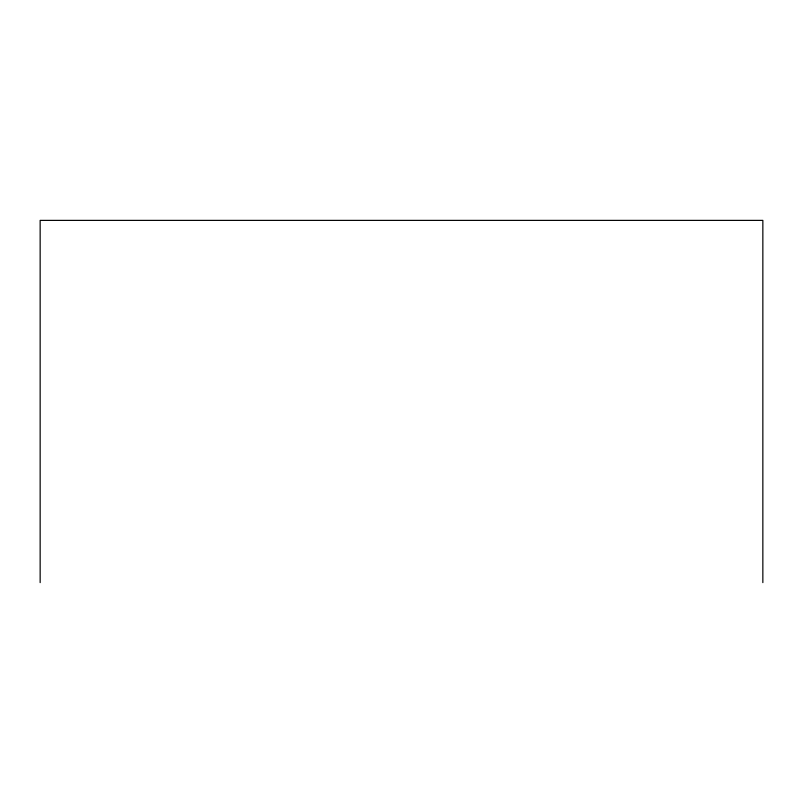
<?xml version="1.0" encoding="UTF-8"?>
<svg xmlns="http://www.w3.org/2000/svg" width="803" height="803" viewBox="0 0 803 803"><rect width="100%" height="100%" fill="white"/><g stroke="black" fill="none" stroke-linecap="round" stroke-linejoin="round"><path stroke-width="1.2" d="M762.85 582.617L762.85 220.383L40.15 220.383L40.15 582.617"/></g></svg>
